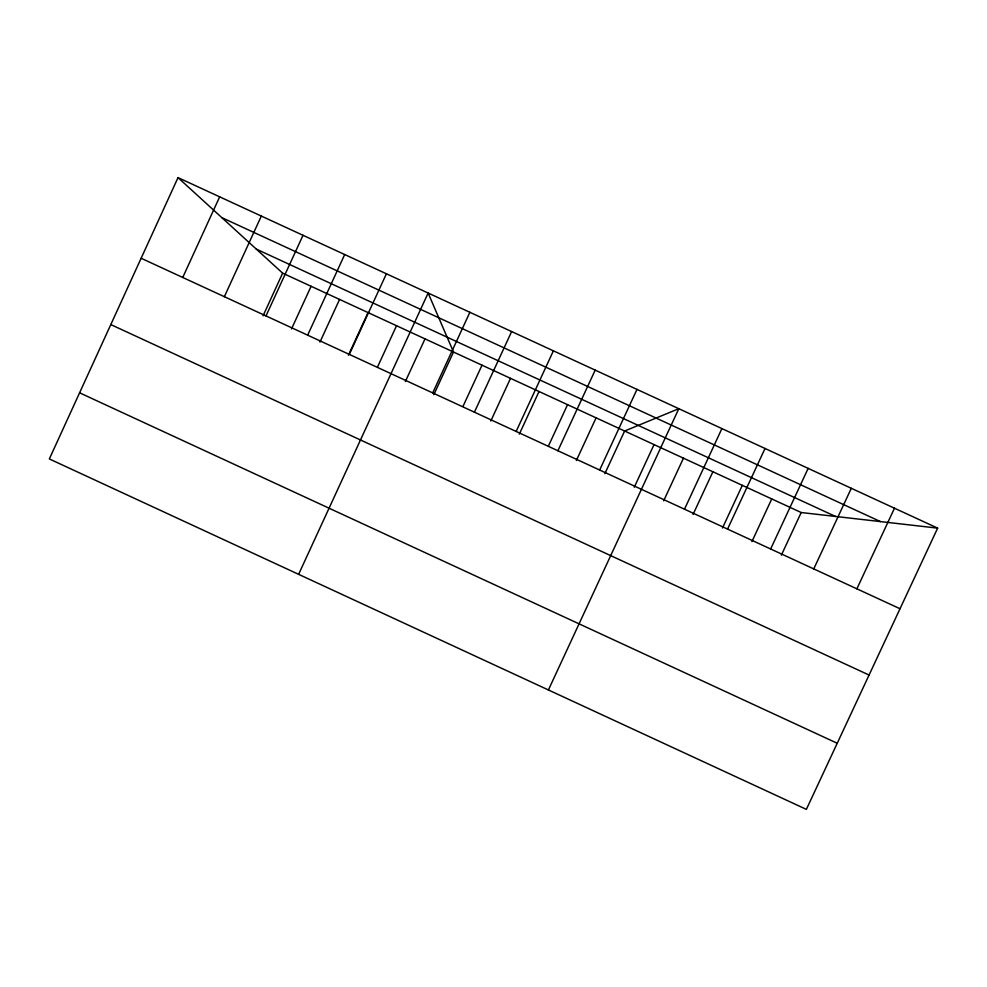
<?xml version="1.0" encoding="UTF-8"?>
<svg xmlns="http://www.w3.org/2000/svg" width="987" height="987" viewBox="0 0 987 987"><rect width="100%" height="100%" fill="white"/><g stroke="black" fill="none" stroke-linecap="round" stroke-linejoin="round"><path stroke-width="1.48" d="M178.018 177.623L49.35 458.943L806.367 809.377L937.65 528.131L178.018 177.623L282.64 273.152L801.197 512.524L937.65 528.131M182.743 277.47L219.657 196.845M224.37 296.692L261.321 216.067M263.073 315.803L282.64 273.152M266.009 315.926L303.009 235.301M291.51 328.942L311.102 286.292M307.66 335.161L344.697 254.535M319.961 342.082L339.565 299.431M348.423 355.221L368.04 312.571M349.324 354.407L386.41 273.781M377.527 366.991L396.527 325.722M298.617 574.335L428.136 293.028L453.502 352.026L433.848 394.677M405.361 381.525L425.015 338.874M432.713 392.912L469.874 312.287M462.965 406.459L482.014 365.178M474.426 412.184L511.624 331.558M490.823 420.993L510.513 378.342M516.152 431.455L553.399 350.829M519.322 434.157L539.038 391.506M548.476 445.951L567.562 404.67M557.902 450.738L595.186 370.113M576.359 460.497L596.086 417.846M599.664 470.022L636.985 389.396M604.871 473.661L624.623 431.023L678.809 408.692L548.414 689.962M634.271 487.245L654.036 444.594M663.671 500.816L683.46 458.178M684.497 509.206L721.904 428.58M693.084 514.4L712.885 471.761M722.496 527.996L742.31 485.345M727.567 529.094L765.024 448.48M751.921 541.579L771.748 498.941M770.65 548.994L808.156 468.381M781.359 555.175L801.197 512.524M813.757 568.907L851.3 488.294M856.889 588.82L894.469 508.206M221.853 217.646L880.441 521.592M256.299 249.106L835.52 516.448M141.141 258.261L900.021 608.745M110.803 324.575L869.078 675.046M79.602 392.814L837.235 743.26"/></g></svg>
